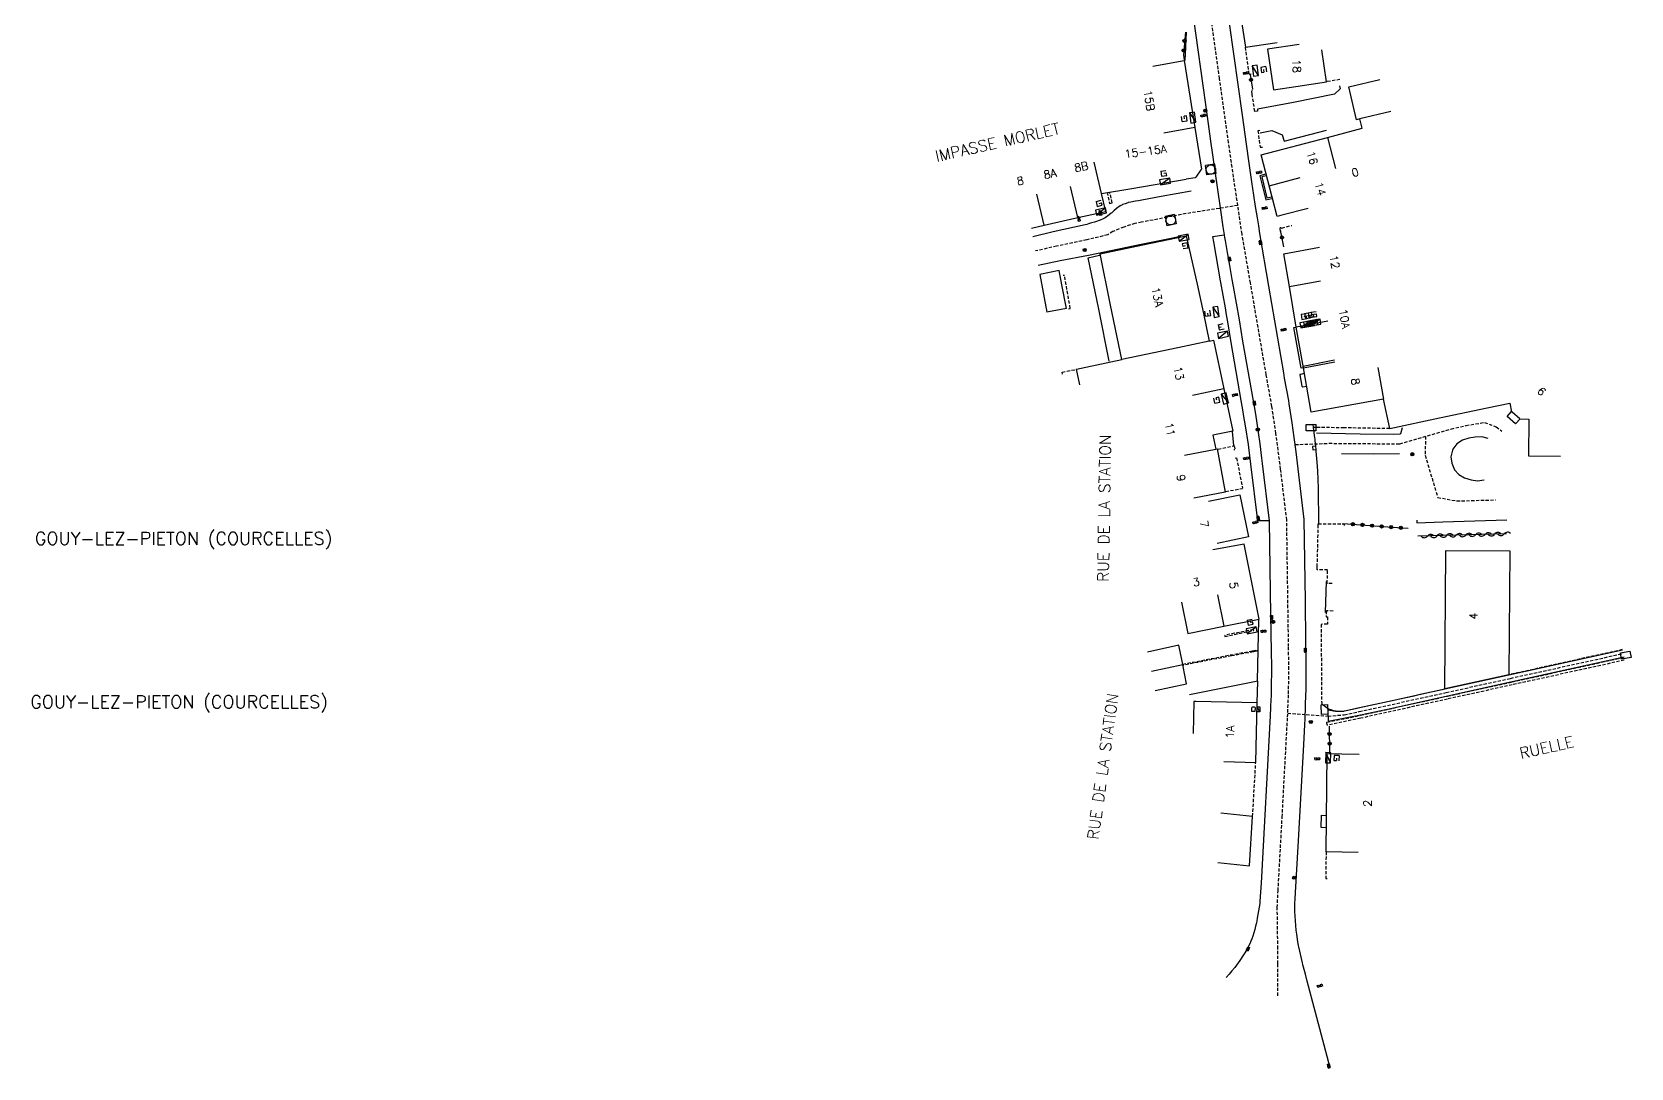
# Model space of a CAD drawing. Header units: millimetres. Extents: x 147016 to 147282, y 130680 to 131000.
# Drawn here: x 147016.2 to 147266, y 130680.3 to 130842.1 of the extents above; entities that cross this region are included whole.
import ezdxf
from ezdxf.enums import TextEntityAlignment as Align

# ---------------------------------------------------------------- set-up
doc = ezdxf.new("R2010")
doc.units = ezdxf.units.MM
doc.linetypes.add('DASHED', pattern=[0.75, 0.5, -0.25])
doc.layers.get('0').update_dxf_attribs({"linetype": 'CONTINUOUS'})
for name, color, linetype in [('W0001', 6, 'DASHED'), ('W0006', 2, 'CONTINUOUS'), ('W0008', 7, 'CONTINUOUS'), ('W0014', 7, 'CONTINUOUS'), ('W0017', 7, 'CONTINUOUS'), ('W0070', 7, 'DASHED'), ('W0071', 7, 'CONTINUOUS'), ('W0100', 7, 'CONTINUOUS'), ('W0103', 1, 'CONTINUOUS'), ('W0105', 7, 'CONTINUOUS'), ('W0112', 1, 'DASHED'), ('W0310', 3, 'CONTINUOUS'), ('W0322', 7, 'CONTINUOUS'), ('W0400', 7, 'CONTINUOUS'), ('W0420', 7, 'CONTINUOUS'), ('W0421', 7, 'CONTINUOUS'), ('W0425', 7, 'CONTINUOUS'), ('W0430', 7, 'CONTINUOUS'), ('W0432', 7, 'CONTINUOUS'), ('W0438', 7, 'CONTINUOUS'), ('W0856', 7, 'CONTINUOUS'), ('W0980', 7, 'CONTINUOUS'), ('W0989', 7, 'CONTINUOUS'), ('W0991', 7, 'CONTINUOUS'), ('W1102', 7, 'CONTINUOUS'), ('W1471', 7, 'CONTINUOUS')]:
    doc.layers.add(name, color=color, linetype=linetype)
doc.styles.get("Standard").update_dxf_attribs({"font": 'romans.shx', "width": 0.85})

# ---------------------------------------------------------------- blocks, each defined once
blk = doc.blocks.new('T856')
for p, q in [((-0.125, 0), (0.125, 0)), ((0, 0.125), (0, -0.125))]:
    blk.add_line(p, q)
blk.add_ellipse((0, 0), major_axis=(-0.177, 0.177), ratio=1, start_param=3.9269908, end_param=10.2101761)
blk = doc.blocks.new('T400')
for p, q in [((-0.15, 0.3), (0.15, 0.3)), ((-0.15, -0.25), (-0.15, 0.3)), ((-0.15, 0.15), (0.15, 0.15)), ((-0.15, 0), (0.15, 0)), ((0.15, 0.3), (0.15, -0.25)), ((-0.15, -0.15), (0.15, -0.15)), ((-0.15, -0.25), (-0.15, -0.3)), ((-0.15, -0.3), (0.15, -0.3)), ((0.15, -0.3), (0.15, -0.25))]:
    blk.add_line(p, q)
blk = doc.blocks.new('T425')
for p, q in [((-0.15, 0.6), (0.15, 0.6)), ((-0.15, 0.6), (-0.15, 0.3)), ((-0.15, 0.3), (0.15, 0.3)), ((-0.15, 0.15), (0.15, 0.15)), ((-0.15, -0.15), (-0.15, 0.15)), ((0, 0.45), (0.15, 0.45)), ((0.15, 0.45), (0.15, 0.3)), ((0.15, 0.15), (0.15, -0.15)), ((0.15, -0.15), (-0.15, -0.15))]:
    blk.add_line(p, q)
blk.add_ellipse((0, 0), major_axis=(-0.106, 0.106), ratio=1, start_param=3.926991, end_param=10.210176)
blk = doc.blocks.new('T432')
at = {"flags": 128}
for points in [[(0.8, 0.8), (-0.8, 0.8)], [(-0.8, 0.8), (-0.8, 0)], [(0.8, 0.8), (-0.8, 0)], [(-0.8, 0), (0.8, 0)], [(-0.4, 2.1), (-0.4, 1.3)], [(-0.4, 1.3), (0.4, 1.3)], [(-0.39, 2.1), (0.41, 2.1)], [(0, 1.7), (0.4, 1.7)], [(0.4, 1.3), (0.4, 1.7)], [(0.8, 0), (0.8, 0.8)]]:
    blk.add_lwpolyline(points, dxfattribs=at)
blk = doc.blocks.new('T1471')
at = {"color": 0, "linetype": 'Continuous', "flags": 128}
blk.add_lwpolyline([(-0.75, -0.5), (-0.75, 0.5), (0.75, 0.5), (0.75, -0.5), (-0.75, -0.5)], dxfattribs=at)
blk = doc.blocks.new('T438')
for p, q in [((-0.4, 0.2), (0.4, 0.2)), ((-0.4, -0.2), (-0.4, 0.2)), ((0.15, 1.1), (-0.3, 1.1)), ((-0.3, 1.1), (-0.3, 0.5)), ((-0.3, 0.5), (0.15, 0.5)), ((0.3, 0.65), (0.3, 0.95)), ((0.4, 0.2), (0.4, -0.2))]:
    blk.add_line(p, q)
at = {"flags": 128}
for points in [[(-0.4, -0.2), (0.4, 0.2)], [(0.4, -0.2), (-0.4, -0.2)]]:
    blk.add_lwpolyline(points, dxfattribs=at)
for centre, major_axis, start_param, end_param in [((0.15, 0.95), (0.106, -0.106), 0.785398, 2.356194), ((0.15, 0.65), (0.106, 0.106), 3.926991, 5.497787)]:
    blk.add_ellipse(centre, major_axis=major_axis, ratio=1, start_param=start_param, end_param=end_param)
blk = doc.blocks.new('T420')
for p, q in [((0.75, 0.75), (-0.75, 0.75)), ((-0.75, 0.75), (-0.75, -0.75)), ((0.75, 0.75), (0.75, -0.75)), ((0.75, -0.75), (-0.75, -0.75))]:
    blk.add_line(p, q)
blk.add_ellipse((0, 0), major_axis=(-0.53, 0.53), ratio=1, start_param=3.926991, end_param=10.210176)
blk = doc.blocks.new('T430')
at = {"flags": 128}
for points in [[(0.8, 0.8), (-0.8, 0.8)], [(-0.8, 0.8), (-0.8, 0)], [(0.8, 0.8), (-0.8, 0)], [(-0.8, 0), (0.8, 0)], [(-0.4, 2.1), (0.4, 2.1)], [(-0.4, 2.1), (-0.4, 1.3)], [(-0.4, 1.7), (0, 1.7)], [(-0.4, 1.3), (0.4, 1.3)], [(0.8, 0), (0.8, 0.8)]]:
    blk.add_lwpolyline(points, dxfattribs=at)
blk = doc.blocks.new('t310o')
at = {"color": 0, "linetype": 'Continuous'}
for centre, start, end in [((-0.5, 0.38), 216.8699, 323.1304), ((0.5, -0.37), 36.8699, 143.1303)]:
    blk.add_arc(centre, 0.625, start, end, dxfattribs=at)
blk = doc.blocks.new('t322o')
at = {"color": 0, "linetype": 'Continuous'}
for radius in [0.25, 0.15]:
    blk.add_circle((0, 0), radius, dxfattribs=at)

msp = doc.modelspace()

# ---------------------------------------------------------------- linework, layer by layer
at = {"layer": 'W0001'}
for points in [[(147210.84, 130691.57), (147210.82, 130693.02), (147210.86, 130696.56), (147210.84, 130698.93), (147210.75, 130705.34), (147210.75, 130705.34), (147210.88, 130707.95), (147211.52, 130719.46), (147212.36, 130735.05), (147212.52, 130738.72), (147212.56, 130742.52), (147212.52, 130746.1), (147212.43, 130752.15), (147212.23, 130765.86), (147211.28, 130773.81), (147210.54, 130779.4), (147209.91, 130783.62), (147209.03, 130788.57), (147206.57, 130802.9), (147205.25, 130810.53), (147203.7, 130820.99), (147203.16, 130824.8), (147201.75, 130834.82), (147199.38, 130851.52)], [(147204.59, 130815), (147201.71, 130814.54), (147196.51, 130813.72), (147189.56, 130812.38), (147188.52, 130812.19), (147186.77, 130811.63), (147185.09, 130810.93), (147184.28, 130810.42), (147181, 130809.62), (147176.28, 130808.63), (147172.97, 130807.89)], [(147213.55, 130777.64), (147218.83, 130777.85), (147229.9, 130777.76), (147237.89, 130780.08), (147240.25, 130780.63), (147243.13, 130781.12), (147244.94, 130780.4), (147245.84, 130779.76)], [(147233.9, 130778.92), (147233.86, 130775.98), (147235.81, 130769.39), (147238.8, 130768.85), (147244.84, 130769.01)]]:
    msp.add_lwpolyline(points, dxfattribs=at)
at = {"layer": 'W0006'}
msp.add_lwpolyline([(147209.5, 130765.76), (147207.7, 130765.75), (147206.63, 130774.58), (147206.31, 130777.17), (147206.24, 130777.67), (147205.78, 130780.59), (147205.5, 130782.36), (147205.44, 130782.75), (147205.14, 130784.51), (147203.57, 130793.6), (147203.02, 130796.83), (147202.84, 130797.91), (147202.65, 130798.99), (147202.29, 130800.98), (147201.94, 130802.98), (147201.9, 130803.25), (147200.85, 130809.32), (147200.71, 130810.13), (147202.45, 130810.42)], dxfattribs=at)
at = {"layer": 'W0008'}
for points in [[(147196.76, 130850.51), (147199.19, 130833.35), (147199.5, 130831.13), (147199.81, 130828.91), (147200.07, 130826.96), (147200.35, 130825.02), (147201.01, 130820.4), (147201.01, 130820.38), (147201.43, 130817.51), (147201.84, 130814.65), (147202.27, 130811.67), (147202.45, 130810.42), (147202.52, 130809.97), (147202.6, 130809.53), (147202.78, 130808.6), (147202.95, 130807.67), (147203.29, 130805.64), (147203.67, 130803.42), (147203.87, 130802.32), (147204.79, 130797.13), (147205.32, 130793.79), (147205.32, 130793.79), (147205.32, 130793.79), (147205.32, 130793.79), (147206.98, 130784.48), (147207.28, 130782.7), (147207.39, 130782.02), (147207.49, 130781.35), (147207.76, 130779.55), (147208.01, 130777.75), (147208.31, 130775.53), (147208.42, 130774.67), (147209.5, 130765.76), (147209.72, 130751.08), (147209.8, 130745.33), (147209.83, 130742.93), (147209.83, 130742.03), (147209.81, 130740.3), (147209.79, 130738.59), (147209.78, 130738.27), (147209.77, 130737.95), (147209.71, 130736.61), (147209.64, 130735.27), (147208.22, 130709.15), (147208.14, 130707.75), (147208.05, 130706.35), (147208.04, 130706.16), (147208.01, 130705.98), (147207.83, 130704.82), (147207.64, 130703.66), (147207.57, 130703.29), (147207.5, 130702.93), (147207.38, 130702.41), (147207.25, 130701.89), (147207.1, 130701.38), (147206.94, 130700.88), (147206.79, 130700.47), (147206.63, 130700.07), (147206.46, 130699.68), (147206.27, 130699.3), (147206.16, 130699.08), (147206.03, 130698.86), (147205.48, 130697.97), (147204.92, 130697.08), (147204.66, 130696.71), (147204.4, 130696.34), (147204.12, 130695.98), (147203.68, 130695.45), (147203.23, 130694.94), (147202.77, 130694.43)], [(147219.04, 130680.29), (147216.73, 130688.96), (147215.45, 130693.82), (147215.15, 130694.93), (147214.85, 130696.03), (147214.75, 130696.38), (147214.67, 130696.73), (147214.13, 130699.18), (147214.09, 130699.39), (147213.98, 130699.99), (147213.8, 130701.17), (147213.76, 130701.49), (147213.72, 130701.81), (147213.6, 130703.26), (147213.49, 130704.7), (147213.48, 130704.91), (147213.48, 130705.11), (147213.51, 130705.93), (147213.55, 130706.74), (147214.11, 130716.7), (147214.88, 130730.8), (147215.05, 130733.9), (147215.09, 130734.82), (147215.24, 130738.72), (147215.24, 130738.86), (147215.25, 130739), (147215.29, 130743.01), (147215.29, 130743.53), (147215.24, 130746.88), (147215.15, 130753.22), (147214.96, 130765.96), (147214.14, 130772.96), (147213.93, 130774.73), (147213.7, 130776.5), (147213.39, 130778.78), (147213.06, 130781.06), (147212.62, 130784.02), (147212.54, 130784.54), (147211.91, 130788.01), (147211.78, 130788.88), (147209.46, 130802.38), (147208.05, 130810.63), (147207.85, 130811.84), (147207.65, 130813.05), (147207.37, 130814.83), (147207.1, 130816.6), (147206.79, 130818.7), (147206.38, 130821.59), (147205.97, 130824.57), (147205.32, 130829.08), (147203.29, 130843.49)], [(147197.33, 130817.22), (147192.63, 130816.4), (147189.62, 130815.84), (147189.08, 130815.74), (147188.62, 130815.65), (147187.88, 130815.51), (147187.54, 130815.45), (147187.46, 130815.44), (147187.39, 130815.41), (147186.99, 130815.27), (147186.6, 130815.13), (147186.47, 130815.07), (147186.34, 130815), (147186.21, 130814.93), (147186.02, 130814.8), (147185.83, 130814.66), (147185.65, 130814.51), (147185.23, 130814.16), (147185.12, 130814.06), (147185.01, 130813.96), (147184.91, 130813.86), (147184.81, 130813.77), (147184.26, 130813.33), (147184.09, 130813.2), (147183.89, 130813.07), (147183.67, 130812.96), (147183.44, 130812.85), (147183.19, 130812.75), (147183.07, 130812.7), (147182.2, 130812.41), (147181.75, 130812.27), (147181.29, 130812.13), (147181.02, 130812.05), (147180.75, 130811.99), (147175.74, 130810.87), (147172.55, 130810.12)], [(147173.4, 130805.66), (147176.83, 130806.39), (147181.25, 130807.25), (147189.5, 130808.93), (147193.14, 130809.66), (147195.7, 130810.22)], [(147216.88, 130779.48), (147223.72, 130779.35), (147228.96, 130779.29), (147229.95, 130779.32), (147230.07, 130779.4), (147230.34, 130780.34)], [(147243.69, 130778.62), (147242.73, 130778.86), (147241.67, 130778.83), (147240.68, 130778.67), (147239.69, 130778.35), (147238.82, 130777.75), (147238.19, 130776.92), (147238.1, 130776.78), (147237.87, 130775.76), (147238, 130774.74), (147238.42, 130773.7), (147239.11, 130772.96), (147240.01, 130772.48), (147241.02, 130772.14), (147242.02, 130772), (147243.08, 130772.13)], [(147229.86, 130776.2), (147225.82, 130776.17), (147220.79, 130776.21)], [(147232.53, 130765.82), (147232.53, 130765.41), (147236.59, 130765.56), (147246.6, 130765.89)]]:
    msp.add_lwpolyline(points, dxfattribs=at)
at = {"layer": 'W0014'}
for points in [[(147196.55, 130842.08), (147196.34, 130837.66)], [(147208.9, 130819.88), (147208.02, 130819.64), (147208.96, 130815.86), (147209.9, 130816.1)], [(147184.49, 130790.7), (147182.87, 130798.8), (147181.22, 130806.83), (147182.98, 130807.22)], [(147214.79, 130789.66), (147214.5, 130789.6), (147213.36, 130795.96), (147213.64, 130796.01), (147213.64, 130796.01)], [(147203.69, 130779.69), (147203.94, 130777.53)], [(147216.36, 130780.31), (147216.59, 130778.7), (147216.61, 130778.51), (147216.63, 130778.31), (147216.72, 130777.38)], [(147216.76, 130776.86), (147216.79, 130776.61), (147216.95, 130774.91), (147216.95, 130774.9), (147216.95, 130774.9), (147217.02, 130773.55), (147217.08, 130772.19), (147217.13, 130770.83), (147217.13, 130770.83), (147217.17, 130765.34)], [(147218.3, 130751.4), (147218.42, 130756.28)], [(147207.67, 130740.76), (147207.77, 130745.61), (147207.85, 130750.3)], [(147218.65, 130736.15), (147218.68, 130734.46)]]:
    msp.add_lwpolyline(points, dxfattribs=at)
at = {"layer": 'W0017'}
for points in [[(147220.5, 130833.67), (147220.57, 130833.19), (147219.67, 130832.37), (147213.27, 130831.07), (147207.65, 130830.06)], [(147208.06, 130826.36), (147209.89, 130826.71), (147211.53, 130826.05), (147211.82, 130825.03), (147218.44, 130826.76)]]:
    msp.add_lwpolyline(points, dxfattribs=at)
at = {"layer": 'W0070'}
msp.add_lwpolyline([(147212.39, 130735.69), (147215.29, 130735.48), (147218.69, 130735.25), (147221.21, 130735.44), (147223.56, 130735.94), (147237.13, 130738.93), (147247.18, 130741.14), (147264.79, 130745.02)], dxfattribs=at)
at = {"layer": 'W0071'}
for points in [[(147264.66, 130745.56), (147246.93, 130741.64), (147236.94, 130739.44), (147228.72, 130737.61), (147223.37, 130736.46), (147221.28, 130735.99), (147220.7, 130735.94), (147219.87, 130735.98), (147218.65, 130736.15)], [(147218.68, 130734.46), (147223.76, 130735.43), (147228.7, 130736.5), (147237.33, 130738.42), (147247.43, 130740.64), (147264.92, 130744.49)]]:
    msp.add_lwpolyline(points, dxfattribs=at)
at = {"layer": 'W0100'}
for points in [[(147209.69, 130847.55), (147204.75, 130846.81), (147205.14, 130844.02), (147205.77, 130839.7), (147210.72, 130840.44)], [(147214.19, 130840.16), (147209.24, 130839.41), (147210.14, 130833.06), (147213.66, 130833.6), (147218.42, 130834.33), (147217.71, 130839.28)], [(147191.3, 130836.76), (147196.22, 130837.64), (147197.89, 130827.15), (147198.92, 130820.69), (147198.84, 130820.57), (147198.03, 130819.42), (147197.92, 130819.31), (147196.5, 130819.08)], [(147215.56, 130814.51), (147211.45, 130813.46), (147210.72, 130813.27), (147209.95, 130816.31), (147208.22, 130822.92), (147218.6, 130825.62), (147224, 130827.05), (147223.65, 130828.51)], [(147172.39, 130811.44), (147174.33, 130811.91), (147179.6, 130813.12), (147183.97, 130814.07), (147183.31, 130816.87), (147188.05, 130817.67), (147196.5, 130819.08)], [(147186.47, 130790.94), (147184.72, 130799.44), (147183.08, 130807.45), (147189.74, 130808.84), (147196.54, 130810.24), (147198.22, 130802.72), (147199.21, 130798.14), (147200.1, 130793.78), (147200.77, 130793.94), (147202.42, 130786.34), (147203.8, 130779.76), (147200.7, 130779.12), (147201.15, 130776.94), (147201.37, 130776.98), (147202.63, 130770.24), (147197.73, 130769.27)], [(147228.33, 130780.14), (147227.34, 130784.75), (147216.07, 130782.69), (147214.85, 130789.65), (147213.72, 130795.99), (147212.64, 130802.33), (147211.76, 130807.43), (147217.33, 130808.46)], [(147219.71, 130790.85), (147214.81, 130789.85)], [(147214.85, 130789.65), (147219.77, 130790.55)], [(147228.33, 130780.14), (147236.1, 130781.81), (147243.52, 130783.39), (147247.07, 130784.13), (147247.35, 130782.77), (147247.45, 130782.76), (147248.62, 130781.74), (147248.6, 130781.65), (147250.04, 130781.6), (147249.97, 130775.91), (147254.97, 130775.85)], [(147200.01, 130768.81), (147204.9, 130769.82), (147206.26, 130763.24), (147201.37, 130762.22)], [(147195.82, 130753.03), (147196.81, 130748.13), (147199.58, 130748.69), (147202.4, 130749.27), (147207.95, 130750.39), (147205.6, 130762.11), (147200.68, 130761.21)], [(147237.12, 130761.11), (147247.08, 130761.07), (147246.91, 130741.7), (147236.93, 130739.5), (147237.06, 130760.97), (147237.08, 130761.13)], [(147197.74, 130737.53), (147197.64, 130732.53)], [(147202.39, 130728.16), (147207.39, 130727.98), (147207.61, 130737.33)], [(147223.37, 130713.95), (147218.37, 130714.04), (147218.57, 130729.38), (147220.83, 130729.34), (147223.57, 130729.3)]]:
    msp.add_lwpolyline(points, dxfattribs=at)
at = {"layer": 'W0103'}
for points in [[(147223.65, 130828.51), (147223.12, 130828.38), (147221.94, 130833.51), (147226.8, 130834.69)], [(147176.71, 130804.82), (147173.65, 130804.21)], [(147177.83, 130798.93), (147177.12, 130802.62), (147176.71, 130804.82)], [(147177.83, 130798.93), (147174.76, 130798.31)], [(147179.91, 130786.96), (147179.41, 130789.41), (147184.76, 130790.56), (147186.47, 130790.94)], [(147191.69, 130739.22), (147196.58, 130740.27), (147196.06, 130743), (147195.96, 130743.57), (147195.37, 130746.3), (147190.48, 130745.25)], [(147207.61, 130737.33), (147207.72, 130740.7), (147204.86, 130740.12), (147197.04, 130738.54)], [(147201.46, 130712.36), (147206.44, 130711.84), (147206.9, 130719.56), (147201.92, 130720.07)]]:
    msp.add_lwpolyline(points, dxfattribs=at)
at = {"layer": 'W0105'}
for points in [[(147209.02, 130819.63), (147208.33, 130819.46), (147209.14, 130816.17), (147209.84, 130816.37)], [(147214.94, 130788.73), (147214.36, 130788.62), (147214.33, 130788.61), (147214.3, 130788.59), (147214.29, 130788.57), (147214.28, 130788.56), (147214.26, 130788.52), (147214.61, 130786.76), (147214.64, 130786.7), (147214.69, 130786.67), (147214.73, 130786.67), (147215.3, 130786.76)], [(147248.69, 130781.65), (147247.99, 130780.9), (147246.68, 130782.06), (147247.34, 130782.82)], [(147218.35, 130717.8), (147217.62, 130717.82), (147217.66, 130719.75), (147218.39, 130719.74)]]:
    msp.add_lwpolyline(points, dxfattribs=at)
at = {"layer": 'W0112'}
for points in [[(147206.39, 130835.51), (147205.78, 130839.7)], [(147206.39, 130835.51), (147206.68, 130835.55), (147206.7, 130835.55)], [(147220.55, 130834.66), (147218.42, 130834.33)], [(147207.24, 130829.69), (147206.84, 130832.37), (147206.76, 130833.02), (147206.94, 130833.04)], [(147207.66, 130830.03), (147207.69, 130829.73), (147207.24, 130829.69)], [(147208.04, 130826.71), (147207.74, 130826.66), (147208.06, 130824.08), (147208.46, 130824.12)], [(147184.19, 130817.02), (147184.57, 130815.33), (147184.96, 130815.42), (147184.58, 130817.08)], [(147211.35, 130810.94), (147211.27, 130810.93), (147211.17, 130811.56), (147211.25, 130811.57), (147211.47, 130811.47), (147213.05, 130811.89)], [(147178.14, 130798.87), (147178.42, 130798.93), (147177.52, 130804.06), (147177.33, 130804.07)], [(147177.22, 130788.64), (147177.16, 130788.95), (147179.41, 130789.41)], [(147228.33, 130780.14), (147221.18, 130780.27), (147216.43, 130780.34), (147216.37, 130780.82), (147216.83, 130780.81)], [(147201.5, 130776.94), (147204.02, 130777.47)], [(147204.02, 130777.46), (147204.14, 130776.85), (147203.95, 130776.81)], [(147204.21, 130775.52), (147204.4, 130775.56), (147205.31, 130770.83)], [(147202.71, 130770.32), (147205.33, 130770.79)], [(147219.33, 130755.95), (147218.56, 130755.97), (147218.61, 130758.1), (147217, 130758.11), (147217, 130758.6), (147217.15, 130764.8), (147217.16, 130765.25), (147221.21, 130765.25), (147221.21, 130764.99)], [(147219.46, 130751.65), (147218.42, 130751.68), (147218.41, 130750.73), (147218.59, 130750.73), (147218.59, 130749.59), (147217.6, 130749.57), (147217.69, 130737.21), (147217.7, 130737.19), (147217.71, 130737.17), (147217.82, 130737.06), (147217.95, 130736.96), (147218.28, 130736.73), (147218.61, 130736.5), (147218.68, 130736.46), (147218.78, 130736.4), (147219.01, 130736.29), (147219.13, 130736.25), (147219.4, 130736.16), (147219.68, 130736.08), (147219.78, 130736.06), (147219.88, 130736.04), (147219.97, 130736.03), (147220.05, 130736.02), (147220.38, 130736.01), (147220.7, 130736), (147220.86, 130736), (147221.03, 130736.01), (147221.15, 130736.02), (147221.27, 130736.05), (147223.35, 130736.51), (147228.7, 130737.67), (147236.93, 130739.5)], [(147195.99, 130743.36), (147202.66, 130744.65), (147206.9, 130745.44), (147207.54, 130745.55), (147207.57, 130745.38), (147207.03, 130745.28), (147203.55, 130744.63), (147196.03, 130743.18)], [(147264.95, 130743.97), (147247.46, 130740.12), (147237.35, 130737.91), (147223.79, 130734.91), (147218.53, 130733.82), (147218.52, 130734.28), (147223.77, 130735.37), (147237.34, 130738.37), (147247.44, 130740.58), (147264.94, 130744.43)], [(147264.64, 130745.62), (147246.91, 130741.7)], [(147206.9, 130719.56), (147207.39, 130727.98)], [(147218.37, 130714.04), (147218.35, 130709.9), (147218.55, 130709.9)]]:
    msp.add_lwpolyline(points, dxfattribs=at)
msp.add_lwpolyline([(147207.04, 130748.77), (147202.54, 130747.85), (147202.57, 130747.67), (147207.07, 130748.61)], close=True, dxfattribs=at)
at = {"layer": 'W0310'}
msp.add_lwpolyline([(147246.58, 130763.71), (147232.71, 130763.32)], dxfattribs=at)
at = {"layer": 'W0322'}
for points in [[(147196.43, 130842.04), (147196.24, 130840.34), (147196.1, 130838.48), (147196.21, 130837.72)], [(147206.52, 130835.46), (147206.88, 130833.14)], [(147211.78, 130808.52), (147211.33, 130810.86)], [(147221.07, 130765.32), (147228.7, 130764.75), (147231.22, 130764.59)], [(147218.94, 130729.45), (147218.92, 130733.65)]]:
    msp.add_lwpolyline(points, dxfattribs=at)
at = {"layer": 'W0421'}
msp.add_lwpolyline([(147216.84, 130776.87), (147216.8, 130777.39), (147216.28, 130777.35), (147216.32, 130776.83)], close=True, dxfattribs=at)
at = {"layer": 'W1102'}
for points in [[(147228.5, 130829.69), (147223.65, 130828.51)], [(147197.89, 130827.15), (147193.02, 130826.28)], [(147218.6, 130825.62), (147219.87, 130820.79)], [(147183.31, 130816.87), (147182.18, 130821.74)], [(147209.49, 130818.08), (147214.33, 130819.35)], [(147174.34, 130811.91), (147173.21, 130816.78)], [(147179.6, 130813.11), (147178.46, 130817.98)], [(147173.65, 130804.21), (147174.76, 130798.31)], [(147212.64, 130802.33), (147217.51, 130803.21)], [(147218.64, 130796.92), (147213.72, 130795.99)], [(147200.1, 130793.78), (147195.2, 130792.77), (147186.47, 130790.94)], [(147226.48, 130789.68), (147227.34, 130784.75)], [(147202.42, 130786.34), (147197.52, 130785.33)], [(147196.24, 130775.98), (147201.15, 130776.94)], [(147201.4, 130754.17), (147202.4, 130749.27)], [(147196.01, 130743.27), (147191.12, 130742.22)], [(147207.61, 130737.33), (147198.06, 130737.52), (147197.74, 130737.53)]]:
    msp.add_lwpolyline(points, dxfattribs=at)

# ---------------------------------------------------------------- block references
at = {"layer": 'W0310', "rotation": 181.6022846639931}
for p in [(147238.71, 130763.49), (147240.21, 130763.53), (147241.71, 130763.58), (147243.21, 130763.62), (147244.71, 130763.66), (147246.21, 130763.7), (147234.21, 130763.37), (147235.71, 130763.41), (147237.21, 130763.45)]:
    msp.add_blockref('t310o', p, dxfattribs=at)
at = {"layer": 'W0322'}
for p, rotation in [((147196.15, 130839.21), 265.8729381154017), ((147196.28, 130840.7), 263.3026794377866), ((147206.65, 130834.62), 278.9413337195472), ((147211.5, 130809.99), 100.7459290392213), ((147222.57, 130765.21), 355.6687366437996), ((147224.06, 130765.1), 355.6687366437996), ((147225.56, 130764.98), 355.6687366437996), ((147227.06, 130764.87), 355.6687366437996), ((147228.55, 130764.76), 355.6687366437996), ((147230.05, 130764.66), 356.3583231805978), ((147218.92, 130732.45), 90.24290401915243), ((147218.93, 130730.95), 90.24290401915243)]:
    msp.add_blockref('t322o', p, dxfattribs=dict(at, rotation=rotation))
at = {"layer": 'W0400'}
for p, rotation in [((147208.14, 130809.18), 189.7382048036507), ((147203.28, 130806.62), 189.7382048036507), ((147207.18, 130784.1), 189.616889870675), ((147207.78, 130766.13), 187.3145398906564), ((147209.87, 130750.67), 0.7854912821326486), ((147215.14, 130745.53), 0.8999999999999949), ((147206.17, 130698.89), 336.1600410440435), ((147218.8, 130680.6), 14.90976351054976)]:
    msp.add_blockref('T400', p, dxfattribs=dict(at, rotation=rotation))
at = {"layer": 'W0420'}
for p, rotation in [((147200.38, 130820.61), 278.4610069383613), ((147194.11, 130812.7), 10.87854291216451)]:
    msp.add_blockref('T420', p, dxfattribs=dict(at, rotation=rotation))
at = {"layer": 'W0425'}
for p, rotation in [((147205.64, 130835.63), 278.0112054622746), ((147198.98, 130828.99), 278.0530533779304), ((147207.7, 130820.11), 278.0846739160708), ((147183.15, 130813.62), 12.38045596332553), ((147208.58, 130814.55), 278.9302546236305), ((147179.81, 130812.69), 11.84660879951118), ((147211.53, 130795.54), 280.06983), ((147204.36, 130785.45), 101.8745099999999), ((147205.67, 130775.47), 277.050266605988), ((147207.1, 130765.44), 281.6848821849638), ((147208.84, 130748.51), 90.90452778390413), ((147217.22, 130728.57), 86.85349236025185), ((147217.18, 130693.05), 284.7728516093792)]:
    msp.add_blockref('T425', p, dxfattribs=dict(at, rotation=rotation))
at = {"layer": 'W0430'}
for p, rotation in [((147201.58, 130798.43), 98.7513910968017), ((147202.34, 130794.4), 11.39126770106269)]:
    msp.add_blockref('T430', p, dxfattribs=dict(at, rotation=rotation))
at = {"layer": 'W0432'}
for p, rotation in [((147206.94, 130835.99), 278.0112054622746), ((147197.93, 130828.78), 98.05301999999993), ((147193.3, 130818.34), 9.473987736325796), ((147183.29, 130813.67), 12.38045596332553), ((147196.06, 130810.34), 190.8785699999999), ((147215.23, 130796), 10.06982999999999), ((147215.78, 130796.12), 10.06982999999999), ((147216.32, 130796.25), 10.06982999999999), ((147216.79, 130796.32), 10.06982999999999), ((147202.96, 130784.93), 101.8745099999999), ((147206.83, 130748.24), 11.21633336493502), ((147218.31, 130728.75), 268.0387276412647)]:
    msp.add_blockref('T432', p, dxfattribs=dict(at, rotation=rotation))
at = {"layer": 'W0438', "rotation": 89.11917448101032}
msp.add_blockref('T438', (147207.83, 130736.31), dxfattribs=at)
at = {"layer": 'W0856'}
for p in [(147199.51, 130829.8), (147200.65, 130818.77), (147180.68, 130808.05), (147207.71, 130779.99), (147231.85, 130776.14), (147210.1, 130749.96), (147216, 130734.33), (147213.39, 130710)]:
    msp.add_blockref('T856', p, dxfattribs=at)
at = {"layer": 'W1471'}
msp.add_blockref('T1471', (147216.01, 130780.3), dxfattribs=at)
for p, rotation in [((147265.18, 130744.76), 190.3599625870527), ((147218.14, 130736.28), 91.79999999999997)]:
    msp.add_blockref('T1471', p, dxfattribs=dict(at, rotation=rotation))

# ---------------------------------------------------------------- texts
at = {"layer": 'W0980'}
for p in [(147039.93, 130762.85), (147039.22, 130737.33)]:
    msp.add_text('GOUY-LEZ-PIETON (COURCELLES)', height=2, dxfattribs=at).set_placement(p, align=Align.MIDDLE)
at = {"layer": 'W0989'}
for s, rotation, p in [('IMPASSE MORLET', 12.8866, (147157.37, 130822.64)), ('RUE DE LA STATION', 89.1, (147183.54, 130756.2)), ('RUE DE LA STATION', 82.103, (147181.93, 130715.99)), ('RUELLE', 12.8866, (147248.63, 130729.39))]:
    msp.add_text(s, height=1.75, rotation=rotation, dxfattribs=at).set_placement(p, align=Align.MIDDLE_LEFT)
at = {"layer": 'W0991'}
for s, rotation, p in [('18', 273.8774, (147213.16, 130836.73)), ('15B', 279.126, (147190.14, 130831.29)), ('15-15A', 7.4985, (147190.29, 130822.83)), ('8B', 11.7, (147180.27, 130820.43)), ('16', 285.9923, (147215.63, 130822.26)), ('8', 11.7, (147170.74, 130818.24)), ('8A', 11.7, (147175.4, 130819.33)), ('0', 15.9924, (147223.09, 130819.57)), ('14', 285.9924, (147216.88, 130817.42)), ('12', 280.0699, (147219.1, 130806.07)), ('13A', 281.5185, (147191.43, 130800.58)), ('10A', 280.0698, (147220.64, 130797.19)), ('13', 282.3732, (147194.76, 130788.66)), ('8', 280.0698, (147222.35, 130787.38)), ('6', 315, (147251.61, 130785.52)), ('11', 281.3601, (147193.39, 130779.91)), ('9', 280.7454, (147195.12, 130772.32)), ('7', 280.7454, (147198.73, 130765.12)), ('3', 10.1403, (147198.21, 130755.56)), ('5', 279.0419, (147203.35, 130755.56)), ('4', 90.5583, (147242.01, 130750.84)), ('1A', 88.2122, (147204, 130732.74)), ('2', 89.8072, (147225.47, 130721.62))]:
    msp.add_text(s, height=1.25, rotation=rotation, dxfattribs=at).set_placement(p, align=Align.CENTER)

doc.saveas('drawing.dxf')
